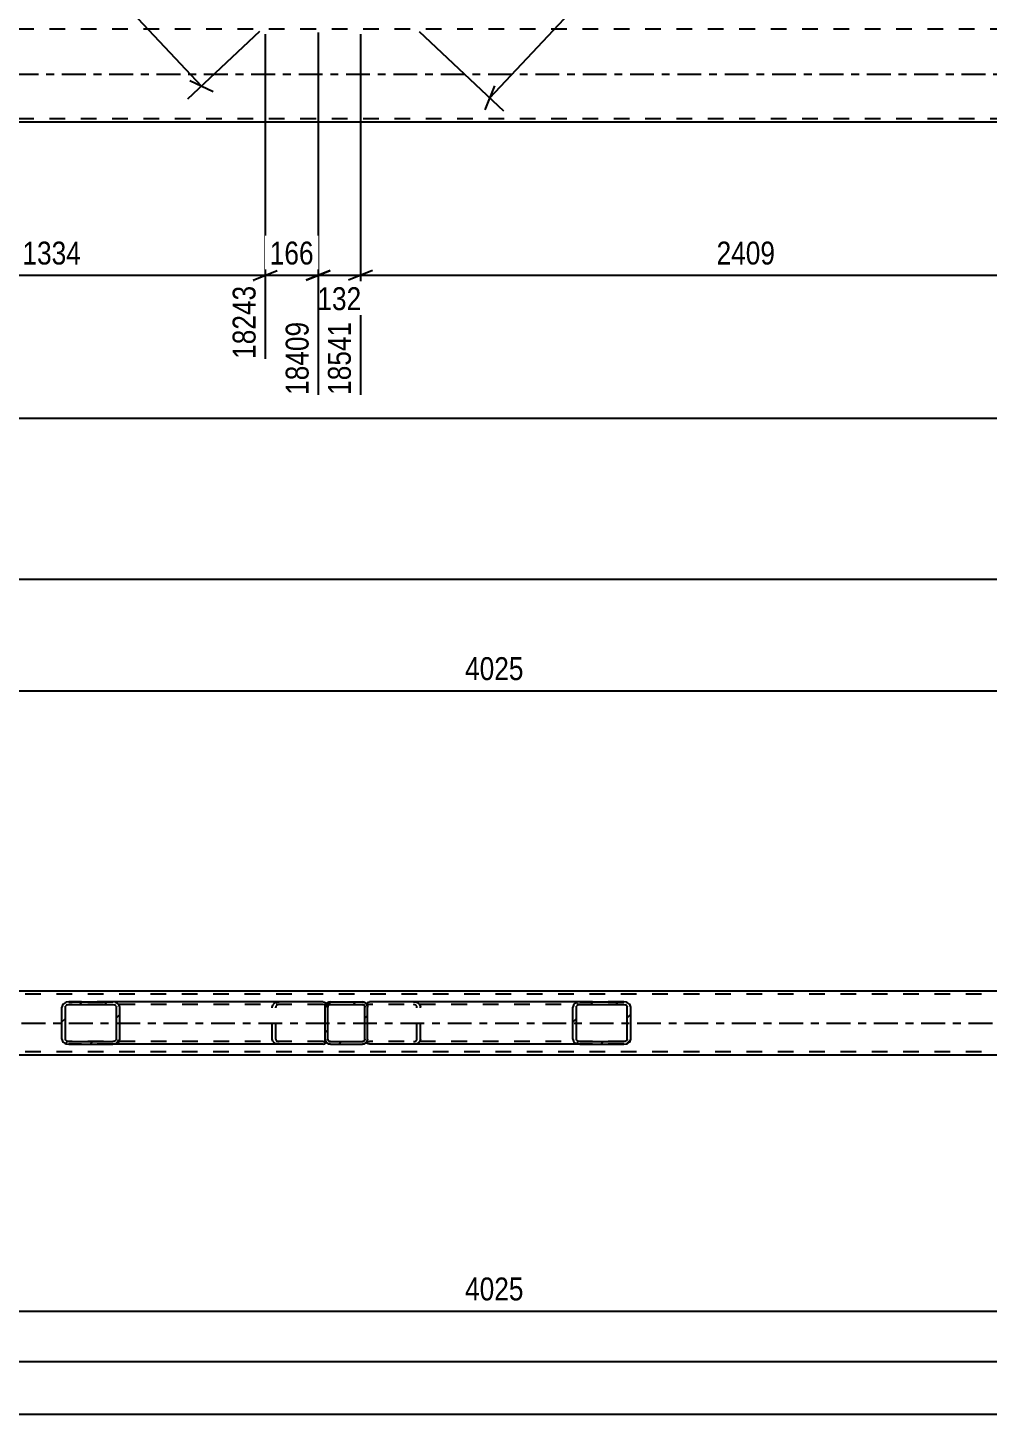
# Model space of a CAD drawing. Header units: millimetres. Extents: x -177 to 1012, y -676 to 165.
# Drawn here: x 660 to 780.1, y -295.1 to -121.8 of the extents above; entities that cross this region are included whole.
import ezdxf

# ---------------------------------------------------------------- set-up
doc = ezdxf.new("R2010")
doc.units = ezdxf.units.MM
doc.linetypes.add('DXK_LINE_DOT2', pattern=[3.9198, 1.9599, -1.9599])
doc.linetypes.add('DXK_LINE_DOT3', pattern=[5.9187, 2.979, -0.9799, 0.9799, -0.9799])
doc.styles.add('Arial Narrow', font='ARIALN.TTF', dxfattribs={"height": 0.2})

# ---------------------------------------------------------------- blocks, each defined once
blk = doc.blocks.new('Part-761545539-1987 - 1890')
at = {"color": 7, "linetype": 'DXK_LINE_DOT2'}
for p, q in [((798, -122), (-40, -122)), ((798, -133.2), (-40, -133.2)), ((798, -133.6), (-27.5, -133.6))]:
    blk.add_line(p, q, dxfattribs=at)
at = {"color": 7, "linetype": 'DXK_LINE_DOT3'}
blk.add_line((-40, -127.6), (798, -127.6), dxfattribs=at)
at = {"color": 2, "linetype": 'Continuous'}
blk.add_line((793.2, -133.6), (645.5, -133.6), dxfattribs=at)
blk = doc.blocks.new('Part-761545539-4817 - 4645')
at = {"color": 2, "linetype": 'Continuous'}
for p, q in [((794.08, -242.18), (-34.32, -242.18)), ((794.08, -250.18), (-34.32, -250.18))]:
    blk.add_line(p, q, dxfattribs=at)
at = {"color": 7, "linetype": 'DXK_LINE_DOT2'}
for p, q in [((798.88, -242.58), (-39.12, -242.58)), ((798.88, -249.78), (-39.12, -249.78))]:
    blk.add_line(p, q, dxfattribs=at)
at = {"color": 7, "linetype": 'DXK_LINE_DOT3'}
blk.add_line((-39.12, -246.18), (798.88, -246.18), dxfattribs=at)
blk = doc.blocks.new('Part-761545539-4701 - 4645')
at = {"linetype": 'Continuous'}
h = blk.add_hatch(dxfattribs=at)
h.set_pattern_fill('', scale=0.7, style=0, pattern_type=0)
h.set_pattern_definition([(45, (702.1214, -248.7758), (-1.57154, 1.57154), [])])
h.paths.add_polyline_path([(701.88, -248.82), (702.12, -248.78), (702.33, -248.64), (702.47, -248.43), (702.52, -248.18), (702.52, -244.18), (702.47, -243.94), (702.33, -243.73), (702.12, -243.59), (701.88, -243.54), (697.88, -243.54), (697.63, -243.59), (697.42, -243.73), (697.29, -243.94), (697.24, -244.18), (697.24, -248.18), (697.29, -248.43), (697.42, -248.64), (697.63, -248.78), (697.88, -248.82)])
h.paths.add_polyline_path([(697.75, -248.48), (697.65, -248.41), (697.58, -248.31), (697.56, -248.18), (697.56, -244.18), (697.58, -244.06), (697.65, -243.96), (697.75, -243.89), (697.88, -243.86), (701.88, -243.86), (702, -243.89), (702.1, -243.96), (702.17, -244.06), (702.2, -244.18), (702.2, -248.18), (702.17, -248.31), (702.1, -248.41), (702, -248.48), (701.88, -248.5), (697.88, -248.5)])
at = {"color": 7, "linetype": 'DXK_LINE_DOT2'}
for p, q in [((697.24, -244.18), (697.29, -243.94)), ((697.24, -248.18), (697.24, -244.18)), ((697.58, -244.06), (697.56, -244.18)), ((697.56, -248.18), (697.56, -244.18)), ((697.63, -243.59), (697.88, -243.54)), ((697.88, -243.86), (697.75, -243.89)), ((697.88, -243.54), (701.88, -243.54)), ((697.88, -243.86), (701.88, -243.86)), ((701.88, -243.54), (702.12, -243.59)), ((702, -243.89), (701.88, -243.86)), ((702.2, -244.18), (702.17, -244.06)), ((702.2, -248.18), (702.2, -244.18)), ((702.47, -243.94), (702.52, -244.18)), ((702.52, -248.18), (702.52, -244.18)), ((697.29, -248.43), (697.24, -248.18)), ((697.56, -248.18), (697.58, -248.31)), ((697.88, -248.82), (697.63, -248.78)), ((697.75, -248.48), (697.88, -248.5)), ((697.88, -248.5), (701.88, -248.5)), ((697.88, -248.82), (701.88, -248.82)), ((701.88, -248.5), (702, -248.48)), ((702.12, -248.78), (701.88, -248.82)), ((702.17, -248.31), (702.2, -248.18)), ((702.52, -248.18), (702.47, -248.43))]:
    blk.add_line(p, q, dxfattribs=at)
at = {"color": 2, "linetype": 'Continuous'}
for p, q in [((697.29, -243.94), (697.24, -244.18)), ((697.24, -248.18), (697.24, -244.18)), ((697.56, -244.18), (697.58, -244.06)), ((697.56, -248.18), (697.56, -244.18)), ((697.88, -243.54), (697.63, -243.59)), ((697.75, -243.89), (697.88, -243.86)), ((697.88, -243.54), (701.88, -243.54)), ((697.88, -243.86), (701.88, -243.86)), ((702.12, -243.59), (701.88, -243.54)), ((701.88, -243.86), (702, -243.89)), ((702.17, -244.06), (702.2, -244.18)), ((702.2, -248.18), (702.2, -244.18)), ((702.52, -244.18), (702.47, -243.94)), ((702.52, -248.18), (702.52, -244.18)), ((697.24, -248.18), (697.29, -248.43)), ((697.58, -248.31), (697.56, -248.18)), ((697.63, -248.78), (697.88, -248.82)), ((697.88, -248.5), (697.75, -248.48)), ((697.88, -248.5), (701.88, -248.5)), ((697.88, -248.82), (701.88, -248.82)), ((702, -248.48), (701.88, -248.5)), ((701.88, -248.82), (702.12, -248.78)), ((702.2, -248.18), (702.17, -248.31)), ((702.47, -248.43), (702.52, -248.18))]:
    blk.add_line(p, q, dxfattribs=at)
at = {"color": 7, "linetype": 'DXK_LINE_DOT2'}
for centre, radius, start, end in [((697.88, -244.18), 0.64, 112.5, 157.5), ((697.88, -244.18), 0.32, 112.5, 157.5), ((701.88, -244.18), 0.32, 22.5, 67.5), ((701.88, -244.18), 0.64, 22.5, 67.5), ((697.88, -248.18), 0.64, 202.5, 247.5), ((697.88, -248.18), 0.32, 202.5, 247.5), ((701.88, -248.18), 0.32, 292.5, 337.5), ((701.88, -248.18), 0.64, 292.5, 337.5)]:
    blk.add_arc(centre, radius, start, end, dxfattribs=at)
at = {"color": 2, "linetype": 'Continuous'}
for centre, radius, start, end in [((697.88, -244.18), 0.64, 112.5, 157.5), ((697.88, -244.18), 0.32, 112.5, 157.5), ((701.88, -244.18), 0.32, 22.5, 67.5), ((701.88, -244.18), 0.64, 22.5, 67.5), ((697.88, -248.18), 0.64, 202.5, 247.5), ((697.88, -248.18), 0.32, 202.5, 247.5), ((701.88, -248.18), 0.32, 292.5, 337.5), ((701.88, -248.18), 0.64, 292.5, 337.5)]:
    blk.add_arc(centre, radius, start, end, dxfattribs=at)
blk = doc.blocks.new('Part-761545539-4884 - 4645')
at = {"linetype": 'Continuous'}
h = blk.add_hatch(dxfattribs=at)
h.set_pattern_fill('', scale=0.7, style=0, pattern_type=0)
h.set_pattern_definition([(45, (734.8939, -248.7758), (-1.57154, 1.57154), [])])
h.paths.add_polyline_path([(734.56, -248.82), (734.89, -248.78), (735.18, -248.64), (735.37, -248.43), (735.44, -248.18), (735.44, -244.18), (735.37, -243.94), (735.18, -243.73), (734.89, -243.59), (734.56, -243.54), (729.07, -243.54), (728.73, -243.59), (728.45, -243.73), (728.26, -243.94), (728.19, -244.18), (728.19, -248.18), (728.26, -248.43), (728.45, -248.64), (728.73, -248.78), (729.07, -248.82)])
h.paths.add_polyline_path([(728.9, -248.48), (728.76, -248.41), (728.66, -248.31), (728.63, -248.18), (728.63, -244.18), (728.66, -244.06), (728.76, -243.96), (728.9, -243.89), (729.07, -243.86), (734.56, -243.86), (734.73, -243.89), (734.87, -243.96), (734.96, -244.06), (735, -244.18), (735, -248.18), (734.96, -248.31), (734.87, -248.41), (734.73, -248.48), (734.56, -248.5), (729.07, -248.5)])
at = {"color": 2, "linetype": 'Continuous'}
for p, q in [((702.52, -243.58), (702.77, -243.54)), ((702.52, -243.58), (702.52, -244.18)), ((729.07, -243.54), (702.77, -243.54)), ((728.26, -243.94), (728.19, -244.18)), ((728.19, -248.18), (728.19, -244.18)), ((728.63, -244.18), (728.66, -244.06)), ((728.63, -248.18), (728.63, -244.18)), ((729.07, -243.54), (728.73, -243.59)), ((728.9, -243.89), (729.07, -243.86)), ((729.07, -243.54), (734.56, -243.54)), ((729.07, -243.86), (734.56, -243.86)), ((734.89, -243.59), (734.56, -243.54)), ((734.56, -243.86), (734.73, -243.89)), ((734.96, -244.06), (735, -244.18)), ((735, -248.18), (735, -244.18)), ((735.44, -244.18), (735.37, -243.94)), ((735.44, -248.18), (735.44, -244.18)), ((702.52, -248.78), (702.52, -248.18)), ((702.52, -248.79), (702.52, -248.78)), ((702.77, -248.82), (702.52, -248.79)), ((729.07, -248.82), (702.77, -248.82)), ((728.19, -248.18), (728.26, -248.43)), ((728.66, -248.31), (728.63, -248.18)), ((728.73, -248.78), (729.07, -248.82)), ((729.07, -248.5), (728.9, -248.48)), ((729.07, -248.5), (734.56, -248.5)), ((729.07, -248.82), (734.56, -248.82)), ((734.73, -248.48), (734.56, -248.5)), ((734.56, -248.82), (734.89, -248.78)), ((735, -248.18), (734.96, -248.31)), ((735.37, -248.43), (735.44, -248.18))]:
    blk.add_line(p, q, dxfattribs=at)
at = {"color": 7, "linetype": 'DXK_LINE_DOT2'}
for p, q in [((702.52, -243.58), (702.52, -243.93)), ((702.61, -243.89), (702.52, -243.93)), ((702.52, -248.64), (702.52, -244.18)), ((702.77, -243.86), (702.61, -243.89)), ((734.56, -243.86), (702.77, -243.86)), ((708.26, -243.54), (708.6, -243.59)), ((708.43, -243.89), (708.26, -243.86)), ((708.7, -244.18), (708.67, -244.06)), ((708.7, -248.18), (708.7, -244.18)), ((709.08, -243.94), (709.14, -244.18)), ((709.14, -248.18), (709.14, -244.18)), ((734.56, -243.54), (729.07, -243.54)), ((702.52, -248.44), (702.61, -248.48)), ((702.61, -248.48), (702.77, -248.5)), ((734.56, -248.5), (702.77, -248.5)), ((708.26, -248.5), (708.43, -248.48)), ((708.6, -248.78), (708.26, -248.82)), ((708.67, -248.31), (708.7, -248.18)), ((709.14, -248.18), (709.08, -248.43)), ((734.56, -248.82), (729.07, -248.82))]:
    blk.add_line(p, q, dxfattribs=at)
for centre, radius, start, end in [((708.33, -244.28), 0.401, 32.4104, 75.4453), ((708.4, -244.37), 0.802, 32.4104, 75.4453), ((708.33, -248.09), 0.401, 284.5547, 327.5896), ((708.4, -248), 0.802, 284.5547, 327.5896)]:
    blk.add_arc(centre, radius, start, end, dxfattribs=at)
at = {"color": 2, "linetype": 'Continuous'}
for centre, radius, start, end in [((728.93, -244.37), 0.802, 104.5547, 147.5896), ((729, -244.28), 0.401, 104.5547, 147.5896), ((734.63, -244.28), 0.401, 32.4104, 75.4453), ((734.69, -244.37), 0.802, 32.4104, 75.4453), ((728.93, -248), 0.802, 212.4104, 255.4453), ((729, -248.09), 0.401, 212.4104, 255.4453), ((734.63, -248.09), 0.401, 284.5547, 327.5896), ((734.69, -248), 0.802, 284.5547, 327.5896)]:
    blk.add_arc(centre, radius, start, end, dxfattribs=at)
blk = doc.blocks.new('Part-761545539-4937 - 4645')
at = {"linetype": 'Continuous'}
h = blk.add_hatch(dxfattribs=at)
h.set_pattern_fill('', scale=0.7, style=0, pattern_type=0)
h.set_pattern_definition([(45, (671.0225, -248.7758), (-1.57154, 1.57154), [])])
h.paths.add_polyline_path([(670.69, -248.82), (671.02, -248.78), (671.31, -248.64), (671.5, -248.43), (671.56, -248.18), (671.56, -244.18), (671.5, -243.94), (671.31, -243.73), (671.02, -243.59), (670.69, -243.54), (665.2, -243.54), (664.86, -243.59), (664.57, -243.73), (664.38, -243.94), (664.32, -244.18), (664.32, -248.18), (664.38, -248.43), (664.57, -248.64), (664.86, -248.78), (665.2, -248.82)])
h.paths.add_polyline_path([(665.03, -248.48), (664.88, -248.41), (664.79, -248.31), (664.76, -248.18), (664.76, -244.18), (664.79, -244.06), (664.88, -243.96), (665.03, -243.89), (665.2, -243.86), (670.69, -243.86), (670.85, -243.89), (671, -243.96), (671.09, -244.06), (671.13, -244.18), (671.13, -248.18), (671.09, -248.31), (671, -248.41), (670.85, -248.48), (670.69, -248.5), (665.2, -248.5)])
at = {"color": 2, "linetype": 'Continuous'}
for p, q in [((664.38, -243.94), (664.32, -244.18)), ((664.32, -248.18), (664.32, -244.18)), ((664.76, -244.18), (664.79, -244.06)), ((664.76, -248.18), (664.76, -244.18)), ((665.2, -243.54), (664.86, -243.59)), ((665.03, -243.89), (665.2, -243.86)), ((665.2, -243.54), (670.69, -243.54)), ((665.2, -243.86), (670.69, -243.86)), ((696.98, -243.54), (670.69, -243.54)), ((671.02, -243.59), (670.69, -243.54)), ((670.69, -243.86), (670.85, -243.89)), ((671.09, -244.06), (671.13, -244.18)), ((671.13, -248.18), (671.13, -244.18)), ((671.56, -244.18), (671.5, -243.94)), ((671.56, -248.18), (671.56, -244.18)), ((696.98, -243.54), (697.24, -243.58)), ((697.24, -243.58), (697.24, -243.59)), ((697.24, -243.59), (697.24, -243.73)), ((697.24, -243.73), (697.24, -244.18)), ((664.32, -248.18), (664.38, -248.43)), ((664.79, -248.31), (664.76, -248.18)), ((664.86, -248.78), (665.2, -248.82)), ((665.2, -248.5), (665.03, -248.48)), ((665.2, -248.5), (670.69, -248.5)), ((665.2, -248.82), (670.69, -248.82)), ((670.85, -248.48), (670.69, -248.5)), ((670.69, -248.82), (671.02, -248.78)), ((696.98, -248.82), (670.69, -248.82)), ((671.13, -248.18), (671.09, -248.31)), ((671.5, -248.43), (671.56, -248.18)), ((696.98, -248.82), (697.24, -248.79)), ((697.24, -248.79), (697.24, -248.18))]:
    blk.add_line(p, q, dxfattribs=at)
at = {"color": 7, "linetype": 'DXK_LINE_DOT2'}
for p, q in [((670.69, -243.54), (665.2, -243.54)), ((696.98, -243.86), (665.2, -243.86)), ((690.61, -244.18), (690.68, -243.94)), ((690.61, -248.18), (690.61, -244.18)), ((691.08, -244.06), (691.05, -244.18)), ((691.05, -248.18), (691.05, -244.18)), ((691.15, -243.59), (691.49, -243.54)), ((691.49, -243.86), (691.32, -243.89)), ((697.15, -243.89), (696.98, -243.86)), ((697.24, -243.93), (697.15, -243.89)), ((697.24, -243.73), (697.24, -243.93)), ((697.24, -248.18), (697.24, -243.94)), ((696.98, -248.5), (665.2, -248.5)), ((670.69, -248.82), (665.2, -248.82)), ((690.68, -248.43), (690.61, -248.18)), ((691.05, -248.18), (691.08, -248.31)), ((691.49, -248.82), (691.15, -248.78)), ((691.32, -248.48), (691.49, -248.5)), ((696.98, -248.5), (697.15, -248.48)), ((697.15, -248.48), (697.24, -248.44))]:
    blk.add_line(p, q, dxfattribs=at)
at = {"color": 2, "linetype": 'Continuous'}
for centre, radius, start, end in [((665.06, -244.37), 0.802, 104.5547, 147.5896), ((665.13, -244.28), 0.401, 104.5547, 147.5896), ((670.75, -244.28), 0.401, 32.4104, 75.4453), ((670.82, -244.37), 0.802, 32.4104, 75.4453), ((665.06, -248), 0.802, 212.4104, 255.4453), ((665.13, -248.09), 0.401, 212.4104, 255.4453), ((670.75, -248.09), 0.401, 284.5547, 327.5896), ((670.82, -248), 0.802, 284.5547, 327.5896)]:
    blk.add_arc(centre, radius, start, end, dxfattribs=at)
at = {"color": 7, "linetype": 'DXK_LINE_DOT2'}
for centre, radius, start, end in [((691.35, -244.37), 0.802, 104.5547, 147.5896), ((691.42, -244.28), 0.401, 104.5547, 147.5896), ((691.35, -248), 0.802, 212.4104, 255.4453), ((691.42, -248.09), 0.401, 212.4104, 255.4453)]:
    blk.add_arc(centre, radius, start, end, dxfattribs=at)
blk = doc.blocks.new('StraightDimension-761545539-18968 - 1890')
at = {"color": 7, "linetype": 'Continuous'}
for p, q in [((701.64, -122.6), (701.64, -167.68)), ((798, -134.6), (798, -163.18)), ((703.14, -152.14), (700.14, -153.34)), ((796.5, -153.34), (799.5, -152.14)), ((701.64, -152.74), (798, -152.74))]:
    blk.add_line(p, q, dxfattribs=at)
at = {"color": 0}
blk.add_wipeout([(754.08, -151.99), (754.08, -147.79), (745.56, -147.79), (745.56, -151.99)], dxfattribs=at)
at = {"color": 0, "linetype": 'Continuous'}
blk.add_wipeout([(797.4, -153.44), (793.2, -153.44), (793.2, -163.78), (797.4, -163.78)], dxfattribs=at)
at = {"color": 3, "style": 'Arial Narrow'}
blk.add_text('2409', height=2.863, dxfattribs=at).set_placement((746.16, -151.39))
at = {"color": 3, "linetype": 'Continuous', "style": 'Arial Narrow'}
blk.add_text('20950', height=2.863, rotation=90.0002, dxfattribs=at).set_placement((796.8, -163.18))
blk = doc.blocks.new('StraightDimension-761545539-18969 - 1890')
at = {"color": 7, "linetype": 'Continuous'}
for p, q in [((696.36, -122.41), (696.36, -167.68)), ((701.64, -122.6), (701.64, -167.68)), ((694.86, -153.34), (697.86, -152.14)), ((703.14, -152.14), (700.14, -153.34)), ((696.36, -152.74), (701.64, -152.74))]:
    blk.add_line(p, q, dxfattribs=at)
at = {"color": 0}
blk.add_wipeout([(702.34, -157.69), (702.34, -153.49), (695.66, -153.49), (695.66, -157.69)], dxfattribs=at)
at = {"color": 0, "linetype": 'Continuous'}
blk.add_wipeout([(701.04, -157.94), (696.84, -157.94), (696.84, -168.28), (701.04, -168.28)], dxfattribs=at)
at = {"color": 3, "style": 'Arial Narrow'}
blk.add_text('132', height=2.863, dxfattribs=at).set_placement((696.26, -157.09))
at = {"color": 3, "linetype": 'Continuous', "style": 'Arial Narrow'}
blk.add_text('18541', height=2.863, rotation=90.0002, dxfattribs=at).set_placement((700.44, -167.68))
blk = doc.blocks.new('StraightDimension-761545539-18971 - 1890')
at = {"color": 7, "linetype": 'Continuous'}
for p, q in [((636.36, -122.6), (636.36, -163.18)), ((689.73, -122.6), (689.73, -163.18)), ((637.86, -152.14), (634.86, -153.34)), ((688.23, -153.34), (691.23, -152.14)), ((636.36, -152.74), (689.73, -152.74))]:
    blk.add_line(p, q, dxfattribs=at)
at = {"color": 0}
blk.add_wipeout([(667.3, -151.99), (667.3, -147.79), (658.79, -147.79), (658.79, -151.99)], dxfattribs=at)
at = {"color": 0, "linetype": 'Continuous'}
blk.add_wipeout([(689.13, -153.44), (684.93, -153.44), (684.93, -163.78), (689.13, -163.78)], dxfattribs=at)
at = {"color": 3, "style": 'Arial Narrow'}
blk.add_text('1334', height=2.863, dxfattribs=at).set_placement((659.39, -151.39))
at = {"color": 3, "linetype": 'Continuous', "style": 'Arial Narrow'}
blk.add_text('18243', height=2.863, rotation=90.0002, dxfattribs=at).set_placement((688.53, -163.18))
blk = doc.blocks.new('StraightDimension-761545539-18970 - 1890')
at = {"color": 7, "linetype": 'Continuous'}
for p, q in [((689.73, -122.6), (689.73, -163.18)), ((696.36, -122.41), (696.36, -167.68)), ((688.23, -153.34), (691.23, -152.14)), ((697.86, -152.14), (694.86, -153.34)), ((689.73, -152.74), (696.36, -152.74))]:
    blk.add_line(p, q, dxfattribs=at)
at = {"color": 0}
blk.add_wipeout([(696.39, -151.99), (696.39, -147.79), (689.71, -147.79), (689.71, -151.99)], dxfattribs=at)
at = {"color": 0, "linetype": 'Continuous'}
blk.add_wipeout([(695.76, -157.94), (691.56, -157.94), (691.56, -168.28), (695.76, -168.28)], dxfattribs=at)
at = {"color": 3, "style": 'Arial Narrow'}
blk.add_text('166', height=2.863, dxfattribs=at).set_placement((690.31, -151.39))
at = {"color": 3, "linetype": 'Continuous', "style": 'Arial Narrow'}
blk.add_text('18409', height=2.863, rotation=90.0002, dxfattribs=at).set_placement((695.16, -167.68))
blk = doc.blocks.new('StraightDimension-761545539-2909 - 1890')
at = {"color": 7, "linetype": 'Continuous'}
blk.add_line((-41, -170.58), (839, -170.58), dxfattribs=at)
blk = doc.blocks.new('StraightDimension-761545539-2656 - 1890')
at = {"color": 7, "linetype": 'Continuous'}
for p, q in [((817.09, -6.69), (827.97, -16.91)), ((825.63, -16.77), (826.81, -13.77)), ((717.8, -130.56), (826.22, -15.27)), ((709, -122.29), (719.54, -132.2)), ((718.39, -129.06), (717.2, -132.06))]:
    blk.add_line(p, q, dxfattribs=at)
at = {"color": 0}
blk.add_wipeout([(774.38, -69.3), (771.32, -66.42), (765.49, -72.62), (768.54, -75.5)], dxfattribs=at)
at = {"color": 3, "style": 'Arial Narrow'}
blk.add_text('3957', height=2.863, rotation=46.7591, dxfattribs=at).set_placement((768.52, -74.65))
blk = doc.blocks.new('StraightDimension-761545539-2801 - 1890')
at = {"color": 7, "linetype": 'Continuous'}
for p, q in [((640.91, -71.15), (631.93, -79.6)), ((635.14, -78.63), (632.21, -77.27)), ((633.67, -77.95), (681.77, -129.09)), ((689.01, -122.29), (680.02, -130.74)), ((680.3, -128.41), (683.23, -129.77))]:
    blk.add_line(p, q, dxfattribs=at)
at = {"color": 0}
blk.add_wipeout([(661.18, -106.11), (664.24, -103.23), (658.41, -97.03), (655.35, -99.91)], dxfattribs=at)
at = {"color": 3, "style": 'Arial Narrow'}
blk.add_text('1755', height=2.863, rotation=-46.7591, dxfattribs=at).set_placement((656.2, -99.93))
blk = doc.blocks.new('StraightDimension-761545539-5079 - 4645')
at = {"color": 7, "linetype": 'Continuous'}
blk.add_line((-39.12, -288.46), (798.88, -288.46), dxfattribs=at)
blk = doc.blocks.new('StraightDimension-761545539-5115 - 4645')
at = {"color": 7, "linetype": 'Continuous'}
blk.add_line((236.03, -190.69), (798.88, -190.69), dxfattribs=at)
blk = doc.blocks.new('StraightDimension-761545539-5104 - 4645')
at = {"color": 7, "linetype": 'Continuous'}
blk.add_line((-40.12, -295.07), (799.88, -295.07), dxfattribs=at)
blk = doc.blocks.new('StraightDimension-761545539-5195 - 4645')
at = {"color": 7, "linetype": 'Continuous'}
for p, q in [((637.88, -236.23), (637.88, -194.23)), ((798.88, -241.18), (798.88, -194.23)), ((639.38, -204.07), (636.38, -205.27)), ((797.38, -205.27), (800.38, -204.07)), ((637.88, -204.67), (798.88, -204.67))]:
    blk.add_line(p, q, dxfattribs=at)
at = {"color": 0, "linetype": 'Continuous'}
blk.add_wipeout([(798.28, -193.63), (794.08, -193.63), (794.08, -203.97), (798.28, -203.97)], dxfattribs=at)
at = {"color": 0}
blk.add_wipeout([(722.63, -203.92), (722.63, -199.72), (714.12, -199.72), (714.12, -203.92)], dxfattribs=at)
at = {"color": 3, "linetype": 'Continuous', "style": 'Arial Narrow'}
blk.add_text('20950', height=2.863, rotation=90.0002, dxfattribs=at).set_placement((797.68, -203.37))
at = {"color": 3, "style": 'Arial Narrow'}
blk.add_text('4025', height=2.863, dxfattribs=at).set_placement((714.72, -203.32))
blk = doc.blocks.new('StraightDimension-761545539-5242 - 4645')
at = {"color": 7, "linetype": 'Continuous'}
for p, q in [((637.88, -256.14), (637.88, -284.59)), ((798.88, -255.98), (798.88, -284.59)), ((639.38, -281.59), (636.38, -282.79)), ((637.88, -282.19), (798.88, -282.19)), ((797.38, -282.79), (800.38, -281.59))]:
    blk.add_line(p, q, dxfattribs=at)
at = {"color": 0}
blk.add_wipeout([(722.63, -281.44), (722.63, -277.24), (714.12, -277.24), (714.12, -281.44)], dxfattribs=at)
at = {"color": 3, "style": 'Arial Narrow'}
blk.add_text('4025', height=2.863, dxfattribs=at).set_placement((714.72, -280.84))

msp = doc.modelspace()

# ---------------------------------------------------------------- block references
for name in ['Part-761545539-1987 - 1890', 'StraightDimension-761545539-5115 - 4645', 'Part-761545539-4817 - 4645', 'Part-761545539-4937 - 4645', 'Part-761545539-4701 - 4645', 'Part-761545539-4884 - 4645', 'StraightDimension-761545539-5079 - 4645']:
    msp.add_blockref(name, (0, 0))

# ---------------------------------------------------------------- next in the draw order: block references
for name in ['StraightDimension-761545539-18971 - 1890', 'StraightDimension-761545539-18968 - 1890', 'StraightDimension-761545539-5195 - 4645', 'StraightDimension-761545539-5104 - 4645']:
    msp.add_blockref(name, (0, 0))

# ---------------------------------------------------------------- next in the draw order: block references
for name in ['StraightDimension-761545539-18969 - 1890', 'StraightDimension-761545539-5242 - 4645']:
    msp.add_blockref(name, (0, 0))

# ---------------------------------------------------------------- next in the draw order: block references
msp.add_blockref('StraightDimension-761545539-18970 - 1890', (0, 0))

# ---------------------------------------------------------------- next in the draw order: block references
msp.add_blockref('StraightDimension-761545539-2909 - 1890', (0, 0))

# ---------------------------------------------------------------- next in the draw order: block references
for name in ['StraightDimension-761545539-2656 - 1890', 'StraightDimension-761545539-2801 - 1890']:
    msp.add_blockref(name, (0, 0))

doc.saveas('drawing.dxf')
